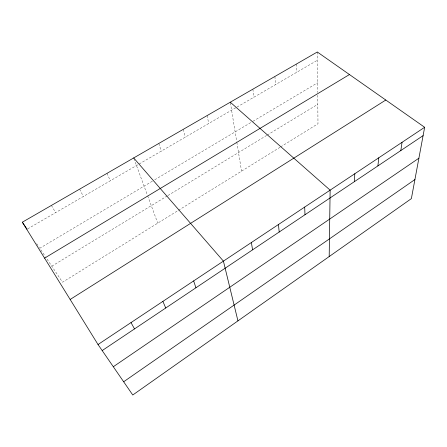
<?xml version="1.0" encoding="UTF-8"?>
<svg xmlns="http://www.w3.org/2000/svg" width="447" height="447" viewBox="0 0 447 447"><rect width="100%" height="100%" fill="white"/><g stroke="black" fill="none" stroke-linecap="round" stroke-linejoin="round"><path stroke-width="0.34" stroke-dasharray="2.23 1.68" d="M280.04 147.281L62.53 282.219L45.605 256.93M280.627 146.918L317.99 123.741L317.716 95.278M51.807 266.194L167.357 195.87M167.949 195.507L266.697 135.407M267.284 135.05L317.8 104.302M152.36 181.197L39.789 248.241L45.214 256.349M154.723 179.789L252.348 121.64M252.946 121.288L317.593 82.779M27.658 228.886L236.407 107.392M237.005 107.045L317.376 60.267M36.704 243.637L39.403 247.666M51.422 205.419L55.618 212.616M79.644 189.131L83.349 196.473M107.056 173.313L110.297 180.789M133.921 158.579L147.443 195.233M147.683 195.887L157.746 223.148M158.819 143.442L161.222 151.153M183.281 129.328L185.298 137.14M207.095 115.589L208.743 123.489M230.395 102.871L236.709 141.537M236.821 142.23L241.548 171.162M252.879 89.171L253.857 97.239M274.899 76.465L275.559 84.606M296.367 64.077L296.73 72.285M317.297 51.997L317.688 92.501"/><path stroke-width="0.67" d="M329.188 256.556L330.132 190.148L230.289 102.207M354.315 181.7L354.823 173.727M377.905 165.898L378.782 157.791M400.825 150.55L402.049 142.319M424.65 127.283L411.369 198.63L132.77 395.003L98.022 344.525L22.35 222.193L317.297 51.997L424.65 127.283L98.022 344.525M123.657 381.766L414.922 179.543M113.309 366.73L418.895 158.199M102.184 350.571L423.097 135.637M70.151 299.468L385.789 100.033M44.583 258.137L349.453 74.548M133.687 157.947L223.416 261.126L237.944 320.868M22.35 222.193L27.066 229.233M131.016 322.578L134.508 328.925M162.876 301.39L165.742 308.005M193.657 280.917L195.931 287.784M251.365 242.537L252.589 249.834M278.442 224.528L279.196 232.015M304.686 207.073L304.994 214.739"/></g></svg>
